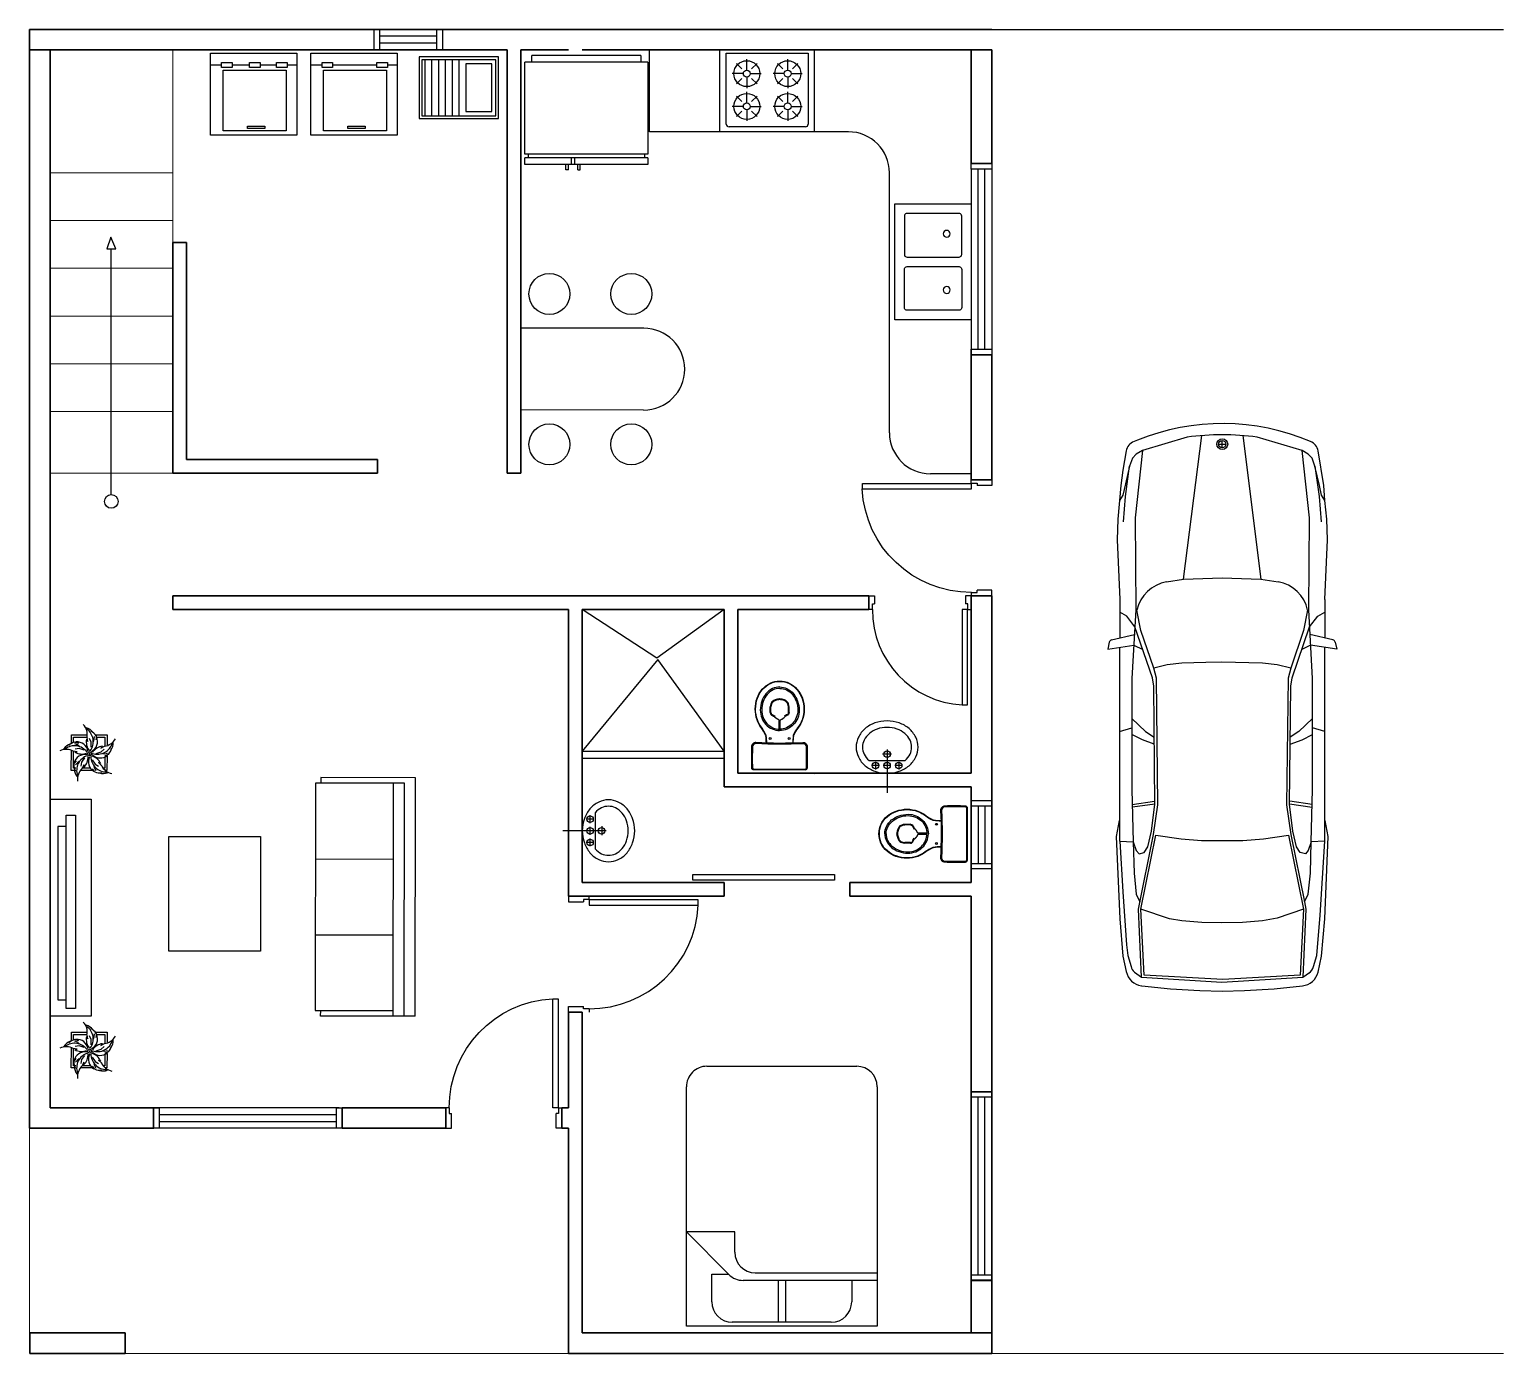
# Model space of a CAD drawing. Header units: millimetres. Extents: x -111.9 to -89.2, y -47.9 to -38.2.
# Drawn here: x -100.03 to -89.23, y -47.85 to -38.15 of the extents above; entities that cross this region are included whole.
import ezdxf

# ---------------------------------------------------------------- set-up
doc = ezdxf.new("R2010")
doc.units = ezdxf.units.MM
doc.linetypes.add('CENTER', pattern=[2, 1.25, -0.25, 0.25, -0.25])
for name, color, linetype in [('layer', 4, 'Continuous'), ('layer1', 1, 'Continuous'), ('layer4', 8, 'Continuous'), ('layer5', 8, 'CENTER'), ('layer8', 8, 'Continuous'), ('mobila', 8, 'Continuous')]:
    doc.layers.add(name, color=color, linetype=linetype)
for name, color, linetype, lineweight in [('layer10', 9, 'Continuous', 0), ('perete', 5, 'Continuous', 30), ('rosu', 1, 'Continuous', 15)]:
    doc.layers.add(name, color=color, linetype=linetype, lineweight=lineweight)

# ---------------------------------------------------------------- blocks, each defined once
blk = doc.blocks.new('A$C49581491')
at = {"layer": 'layer4'}
for p, q in [((0, 0.522), (0, 0)), ((0.027, 0.446, -2.615), (0.027, 0.066, -2.615)), ((0.445, 0.325, -2.615), (0.488, 0.324, -2.615)), ((0.324, 0.259, -2.615), (0.388, 0.259, -2.615)), ((0.324, 0.251, -2.615), (0.388, 0.251, -2.615)), ((0.445, 0.32, -2.615), (0.487, 0.319, -2.615)), ((0.445, 0.19, -2.615), (0.487, 0.191, -2.615)), ((0.445, 0.185, -2.615), (0.488, 0.186, -2.615))]:
    blk.add_line(p, q, dxfattribs=at)
at = {"layer": 'layer4', "elevation": -2.615}
for points in [[(0.027, 0.066, 0.406784), (0.042, 0.051, 0.011476), (0.194, 0.051, 0.420294), (0.225, 0.084, -0.028965), (0.225, 0.428, 0.420294), (0.194, 0.461, 0.011476), (0.042, 0.461, 0.406784), (0.027, 0.446)], [(0.222, 0.352, 0.028062), (0.275, 0.356, 0.065845), (0.28, 0.358, 0.062143), (0.335, 0.39, -0.07812), (0.391, 0.421, -0.085524), (0.471, 0.434, -0.085524), (0.551, 0.421, -0.092142), (0.616, 0.383, -0.10336), (0.661, 0.325, -0.106798), (0.676, 0.255, -0.106798), (0.661, 0.185, -0.10336), (0.616, 0.127, -0.092142), (0.551, 0.089, -0.085524), (0.471, 0.075, -0.085524), (0.391, 0.089, -0.08341), (0.332, 0.122, 0.057598), (0.281, 0.152, 0.066049), (0.276, 0.153, 0.028211), (0.222, 0.158)], [(0.222, 0.349, 0.028062), (0.276, 0.354, 0.065845), (0.281, 0.356, 0.062142), (0.337, 0.388, -0.078119), (0.392, 0.418, -0.085524), (0.471, 0.432, -0.085524), (0.55, 0.418, -0.092142), (0.614, 0.381, -0.103318), (0.659, 0.324, -0.106754), (0.673, 0.255, -0.106754), (0.659, 0.186, -0.103318), (0.614, 0.129, -0.092142), (0.55, 0.091, -0.085524), (0.471, 0.078, -0.085524), (0.392, 0.091, -0.083464), (0.333, 0.124, 0.057641), (0.282, 0.154, 0.066049), (0.276, 0.155, 0.028211), (0.222, 0.16, 0.028211)], [(0.463, 0.397, 0.094638), (0.406, 0.386, 0.096811), (0.358, 0.356, 0.100051), (0.325, 0.309, 0.10247), (0.314, 0.255, 0.10247)], [(0.463, 0.387, 0.094638), (0.409, 0.377, 0.096811), (0.365, 0.348, 0.100051), (0.334, 0.305, 0.10247), (0.324, 0.255, 0.10247)], [(0.445, 0.325, 0.284641), (0.424, 0.308, -0.065368), (0.415, 0.291, -0.065368)], [(0.633, 0.255, 0.115328), (0.621, 0.308, 0.103945), (0.583, 0.356, 0.091073), (0.529, 0.386, 0.083677), (0.463, 0.397, 0.083677)], [(0.623, 0.255, 0.115328), (0.612, 0.304, 0.103945), (0.577, 0.348, 0.091073), (0.526, 0.377, 0.083677), (0.463, 0.387, 0.083677)], [(0.463, 0.112, -0.094638), (0.406, 0.123, -0.096811), (0.358, 0.154, -0.100051), (0.325, 0.201, -0.10247), (0.314, 0.255, -0.10247)], [(0.463, 0.122, -0.094638), (0.409, 0.133, -0.096811), (0.365, 0.161, -0.100051), (0.334, 0.205, -0.10247), (0.324, 0.255, -0.10247)], [(0.445, 0.185, -0.284641), (0.424, 0.202, 0.065368), (0.415, 0.219, 0.065368)], [(0.445, 0.32, 0.269267), (0.428, 0.306, -0.065368), (0.419, 0.288)], [(0.445, 0.19, -0.269267), (0.428, 0.204, 0.065368), (0.419, 0.222)], [(0.623, 0.255, -0.115328), (0.612, 0.206, -0.103945), (0.577, 0.162, -0.091073), (0.526, 0.133, -0.083677), (0.463, 0.122, -0.083677)], [(0.633, 0.255, -0.115328), (0.621, 0.202, -0.103945), (0.583, 0.154, -0.091073), (0.529, 0.124, -0.083677), (0.463, 0.112, -0.083677)], [(0.487, 0.191, 0.025062), (0.508, 0.196, 0.091725), (0.52, 0.202, 0.052264), (0.529, 0.213, 0.053452), (0.533, 0.223, 0.024509), (0.538, 0.239, 0.025171), (0.541, 0.253, 0.072765), (0.541, 0.256, 0.025171), (0.538, 0.271, 0.024509), (0.533, 0.286, 0.053452), (0.529, 0.296, 0.052264), (0.52, 0.308, 0.091725), (0.508, 0.314, 0.025062), (0.487, 0.319)], [(0.488, 0.186, 0.025023), (0.509, 0.191, 0.094093), (0.523, 0.198, 0.053605), (0.533, 0.211, 0.053452), (0.538, 0.221, 0.024509), (0.543, 0.237, 0.025171), (0.546, 0.253, 0.072765), (0.546, 0.257, 0.025171), (0.543, 0.272, 0.024509), (0.538, 0.288, 0.053452), (0.533, 0.299, 0.053605), (0.523, 0.312, 0.094093), (0.509, 0.319, 0.025023), (0.488, 0.324, 0.025023)]]:
    blk.add_lwpolyline(points, format="xyb", dxfattribs=at)
blk.add_lwpolyline([(0.218, 0.428, 0.419653), (0.194, 0.454, 0.011624), (0.04, 0.454, 0.406612), (0.032, 0.446), (0.032, 0.066, 0.406612), (0.04, 0.058, 0.011624), (0.194, 0.058, 0.419653), (0.218, 0.084, -0.028954)], format="xyb", close=True, dxfattribs=at)
at = {"layer": 'layer4'}
for points in [[(0.393, 0.261), (0.393, 0.262), (0.394, 0.264), (0.394, 0.265), (0.395, 0.266), (0.395, 0.267), (0.396, 0.268), (0.396, 0.269), (0.396, 0.269), (0.397, 0.27), (0.397, 0.271), (0.397, 0.272), (0.398, 0.272), (0.398, 0.273), (0.398, 0.274), (0.399, 0.274), (0.399, 0.275), (0.399, 0.275), (0.4, 0.276), (0.4, 0.277), (0.401, 0.277), (0.401, 0.278), (0.402, 0.279), (0.402, 0.279), (0.403, 0.28), (0.403, 0.28), (0.404, 0.281), (0.404, 0.282), (0.405, 0.282), (0.405, 0.283), (0.406, 0.284), (0.406, 0.284), (0.407, 0.285), (0.407, 0.285), (0.408, 0.286), (0.408, 0.287), (0.409, 0.287), (0.41, 0.288), (0.41, 0.289), (0.411, 0.289), (0.412, 0.29), (0.413, 0.291), (0.414, 0.291), (0.414, 0.292), (0.415, 0.293), (0.416, 0.293), (0.416, 0.294), (0.417, 0.294), (0.417, 0.294)], [(0.393, 0.249), (0.393, 0.247), (0.394, 0.246), (0.394, 0.245), (0.395, 0.244), (0.395, 0.243), (0.396, 0.242), (0.396, 0.241), (0.396, 0.24), (0.397, 0.239), (0.397, 0.239), (0.397, 0.238), (0.398, 0.237), (0.398, 0.237), (0.398, 0.236), (0.399, 0.235), (0.399, 0.235), (0.399, 0.234), (0.4, 0.234), (0.4, 0.233), (0.401, 0.232), (0.401, 0.232), (0.402, 0.231), (0.402, 0.23), (0.403, 0.23), (0.403, 0.229), (0.404, 0.229), (0.404, 0.228), (0.405, 0.227), (0.405, 0.227), (0.406, 0.226), (0.406, 0.225), (0.407, 0.225), (0.407, 0.224), (0.408, 0.224), (0.408, 0.223), (0.409, 0.222), (0.41, 0.222), (0.41, 0.221), (0.411, 0.22), (0.412, 0.22), (0.413, 0.219), (0.414, 0.218), (0.414, 0.218), (0.415, 0.217), (0.416, 0.216), (0.416, 0.216), (0.417, 0.215), (0.417, 0.215)]]:
    blk.add_lwpolyline(points, dxfattribs=at)
for centre in [(0.255, 0.325, -2.615), (0.255, 0.185, -2.615)]:
    blk.add_circle(centre, 0.007, dxfattribs=at)
for start, end in [(90, 180), (180, 270)]:
    blk.add_arc((0.393, 0.255, -2.615), 0.006, start, end, dxfattribs=at)
blk = doc.blocks.new('xlavm')
at = {"layer": 'layer4'}
for p, q in [((0.06, 0.06), (0.06, 0.12)), ((0.185, 0), (-0.15, 0)), ((0.09, 0.09), (0.03, 0.09)), ((0.06, -0.03), (0.06, 0.03)), ((0.15, 0.035), (0.15, -0.035)), ((0.09, -0.09), (0.03, -0.09)), ((0.06, -0.12), (0.06, -0.06))]:
    blk.add_line(p, q, dxfattribs=at)
for points in [[(0.203, -0.24, 0.11434), (0.279, -0.222, 0.103705), (0.347, -0.17, 0.091524), (0.39, -0.094, 0.084448), (0.406, 0, 0.084448), (0.39, 0.094, 0.091524), (0.347, 0.17, 0.103705), (0.279, 0.222, 0.11434), (0.203, 0.24, 0.11434), (0.127, 0.222, 0.103705), (0.059, 0.17, 0.091524), (0.016, 0.094, 0.084448), (0, 0, 0.084448), (0.016, -0.094, 0.091524), (0.059, -0.17, 0.103705), (0.127, -0.222, 0.11434)], [(0.1, -0.14, 0.097956), (0.149, -0.178, 0.11434), (0.203, -0.19, 0.11434), (0.257, -0.178, 0.103705), (0.308, -0.137, 0.091524), (0.343, -0.077, 0.084448), (0.356, 0, 0.084448), (0.343, 0.077, 0.091524), (0.308, 0.137, 0.103705), (0.257, 0.178, 0.11434), (0.203, 0.19, 0.11434), (0.149, 0.178, 0.097956), (0.1, 0.14)]]:
    blk.add_lwpolyline(points, format="xyb", close=True, dxfattribs=at)
for centre in [(0.06, 0.09), (0.06, 0), (0.149, 0), (0.06, -0.09)]:
    blk.add_circle(centre, 0.025, dxfattribs=at)
blk = doc.blocks.new('Cama Matrimonial')
at = {"layer": 'mobila', "linetype": 'Continuous'}
for p, q in [((56340, -4802), (56340, -3048)), ((56340, -3048), (57738, -3048)), ((56677, -3076), (57322, -3076)), ((57011, -3076), (57011, -3383)), ((57067, -3076), (57402, -3076)), ((57067, -3383), (57067, -3076)), ((57738, -3048), (57738, -4802)), ((56527, -3383), (56527, -3226)), ((57552, -3226), (57552, -3430)), ((56340, -3383), (57322, -3383)), ((57234, -3439), (56340, -3439)), ((57738, -3738), (57428, -3427)), ((57552, -3430), (57431, -3430)), ((57384, -3589), (57384, -3738)), ((57384, -3738), (57738, -3738)), ((57588, -4952), (56490, -4952))]:
    blk.add_line(p, q, dxfattribs=at)
for centre, start, end in [((56677, -3226), 90, 180), ((57402, -3226), 0, 90), ((57234, -3589), 0, 90), ((57322, -3533), 45, 90), ((56490, -4802), 180, 270), ((57588, -4802), 270, 0)]:
    blk.add_arc(centre, 150, start, end, dxfattribs=at)
blk = doc.blocks.new('A$C23EB294B')
at = {"layer": 'layer1', "color": 8}
for p, q in [((-3.82, -1.4), (-8.45, -2.78)), ((-4.19, -16.04), (-2.31, -1.23)), ((1.91, -1.23), (3.78, -16.04)), ((8.04, -2.78), (3.41, -1.4)), ((-10.11, -2.82), (-10.45, -4.82)), ((-8.94, -1.71), (-9.31, -1.86)), ((-8.45, -2.78), (-9.2, -9.74)), ((-8.45, -2.78), (-9.08, -3.16)), ((-0.57, -2.12), (0.17, -2.12)), ((-0.2, -2.5), (-0.2, -1.75)), ((8.68, -3.16), (8.04, -2.78)), ((8.79, -9.74), (8.04, -2.78)), ((10.27, -6.37), (9.71, -2.82)), ((-9.76, -4.39), (-10.2, -6.22)), ((-10.19, -7.52), (-9.76, -4.39)), ((-9.47, -3.57), (-9.76, -4.39)), ((-9.08, -3.16), (-9.47, -3.57)), ((9.07, -3.57), (8.68, -3.16)), ((9.36, -4.39), (9.07, -3.57)), ((9.85, -6.4), (9.36, -4.39)), ((9.36, -4.39), (9.79, -7.52)), ((-10.45, -4.82), (-10.68, -6.37)), ((-10.68, -6.37), (-10.99, -9.85)), ((-10.45, -7.38), (-10.8, -7.92)), ((-10.2, -6.22), (-10.45, -7.38)), ((-10.4, -10.13), (-10.19, -7.52)), ((9.79, -7.52), (10, -10.13)), ((10.04, -7.38), (9.85, -6.4)), ((10.4, -7.92), (10.04, -7.38)), ((10.4, -7.92), (10.27, -6.37)), ((10.58, -9.85), (10.4, -7.92)), ((-10.99, -9.85), (-11.06, -11.99)), ((-9.2, -9.74), (-9.13, -19.23)), ((8.73, -19.23), (8.79, -9.74)), ((10.65, -11.99), (10.58, -9.85)), ((-11.06, -11.99), (-10.78, -18.15)), ((10.38, -18.15), (10.65, -11.99)), ((-5.97, -16.34), (-4.19, -16.04)), ((-4.19, -16.04), (-0.2, -15.92)), ((-0.2, -15.92), (3.78, -16.04)), ((3.78, -16.04), (5.57, -16.34)), ((-10.78, -18.15), (-10.78, -22.13)), ((10.38, -18.15), (10.38, -22.13)), ((-10.06, -19.86), (-10.79, -19.46)), ((-9.13, -19.23), (-9.21, -20.96)), ((-8.6, -21.34), (-9.01, -19.24)), ((8.6, -19.24), (8.2, -21.34)), ((9.11, -26.31), (8.73, -19.23)), ((9.66, -19.86), (10.39, -19.46)), ((-9.21, -20.96), (-10.06, -19.86)), ((-9.21, -20.96), (-9.52, -26.31)), ((-7.4, -26.25), (-9.21, -20.96)), ((7, -26.25), (8.81, -20.96)), ((8.81, -20.96), (9.66, -19.86)), ((-11.87, -22.57), (-12.01, -23.28)), ((-11.63, -22.33), (-9.26, -21.78)), ((-7.27, -25.25), (-8.6, -21.34)), ((8.2, -21.34), (6.87, -25.25)), ((11.23, -22.33), (8.85, -21.78)), ((11.46, -22.57), (11.61, -23.28)), ((-12.01, -23.28), (-9.32, -22.87)), ((-10.78, -43.08), (-10.78, -23.09)), ((-9.32, -22.87), (-8.41, -23.3)), ((8.91, -22.87), (8.01, -23.3)), ((11.61, -23.28), (8.91, -22.87)), ((10.38, -43.08), (10.38, -23.09)), ((-5.88, -24.91), (-7.27, -25.25)), ((-6.99, -26.26), (-7.27, -25.25)), ((-4.38, -24.74), (-5.88, -24.91)), ((-1.9, -24.66), (-4.38, -24.74)), ((-0.25, -24.62), (-1.9, -24.66)), ((3.97, -24.74), (-0.25, -24.62)), ((5.47, -24.91), (3.97, -24.74)), ((6.87, -25.25), (5.47, -24.91)), ((6.87, -25.25), (6.59, -26.26)), ((-9.52, -26.31), (-9.52, -37.76)), ((-7.28, -27.09), (-7.4, -26.25)), ((-7.15, -39.28), (-7.28, -27.09)), ((-6.85, -39.35), (-6.99, -26.26)), ((6.59, -26.26), (6.44, -39.35)), ((6.74, -39.28), (6.88, -27.09)), ((6.88, -27.09), (7, -26.25)), ((9.11, -37.76), (9.11, -26.31)), ((-9.54, -30.42), (-8.13, -31.78)), ((-10.8, -31.78), (-9.52, -31.39)), ((-8.13, -31.78), (-7.22, -32.37)), ((7.72, -31.78), (6.82, -32.37)), ((9.11, -30.45), (7.72, -31.78)), ((10.39, -31.78), (9.11, -31.39)), ((-8.44, -32.63), (-9.54, -32.09)), ((-7.22, -33.07), (-8.44, -32.63)), ((6.81, -33.07), (8.04, -32.63)), ((8.04, -32.63), (9.11, -32.1)), ((-9.52, -37.76), (-9.38, -43.16)), ((8.98, -43.16), (9.11, -37.76)), ((-9.51, -39.31), (-7.19, -38.97)), ((-7.15, -39.28), (-9.47, -39.6)), ((-7.49, -42.05), (-7.15, -39.28)), ((-7.29, -42.41), (-6.85, -39.35)), ((6.44, -39.35), (6.89, -42.41)), ((6.74, -39.26), (9.07, -39.6)), ((7.09, -42.05), (6.74, -39.28)), ((9.07, -39.31), (6.79, -38.97)), ((-10.84, -40.96), (-11.14, -42.62)), ((10.73, -42.62), (10.43, -40.96)), ((-8.85, -50.1), (-7.29, -42.41)), ((-8.6, -50.12), (-7.05, -42.46)), ((-7.88, -43.67), (-7.49, -42.05)), ((-7.05, -42.46), (-4.45, -42.87)), ((4.05, -42.87), (6.64, -42.46)), ((6.64, -42.46), (8.19, -50.12)), ((6.89, -42.41), (8.29, -49.35)), ((7.48, -43.67), (7.09, -42.05)), ((-11.14, -42.62), (-10.78, -51.1)), ((-10.78, -43.08), (-10.45, -48.34)), ((-10.78, -43.08), (-9.38, -43.16)), ((-9.38, -43.16), (-9.08, -44.07)), ((-9.38, -43.16), (-9.31, -46.4)), ((-9.08, -44.07), (-8.78, -44.39)), ((-8.25, -44.27), (-7.88, -43.67)), ((-4.45, -42.87), (-2.33, -43.02)), ((-2.33, -43.02), (-0.16, -43.04)), ((-0.16, -43.04), (1.92, -43.02)), ((1.92, -43.02), (4.05, -42.87)), ((7.85, -44.27), (7.48, -43.67)), ((8.68, -44.07), (8.38, -44.39)), ((8.98, -43.16), (8.68, -44.07)), ((8.91, -46.4), (8.98, -43.16)), ((10.38, -43.08), (8.98, -43.16)), ((9.91, -50.72), (10.38, -43.08)), ((10.38, -51.1), (10.73, -42.62)), ((-8.78, -44.39), (-8.25, -44.27)), ((8.38, -44.39), (7.85, -44.27)), ((-9.31, -46.4), (-9.08, -48.58)), ((8.68, -48.58), (8.91, -46.4)), ((-10.45, -48.34), (-10.07, -53.79)), ((-9.08, -48.58), (-8.7, -49.35)), ((8.29, -49.35), (8.68, -48.58)), ((-8.53, -57.14), (-8.85, -50.1)), ((-5.65, -51.11), (-8.6, -50.12)), ((-8.26, -56.91), (-8.6, -50.12)), ((8.19, -50.12), (5.48, -51.03)), ((8.19, -50.12), (7.85, -56.91)), ((8.44, -50.1), (8.13, -57.14)), ((8.29, -49.35), (8.44, -50.1)), ((-10.78, -51.1), (-10.45, -54.96)), ((-4.37, -51.32), (-5.65, -51.11)), ((-2.3, -51.48), (-4.37, -51.32)), ((-0.24, -51.51), (-2.3, -51.48)), ((1.89, -51.48), (-0.24, -51.51)), ((3.96, -51.32), (1.89, -51.48)), ((5.48, -51.03), (3.96, -51.32)), ((9.55, -54.89), (9.91, -50.72)), ((10.04, -54.96), (10.38, -51.1)), ((-10.07, -53.79), (-9.96, -54.89)), ((-10.45, -54.96), (-10.11, -56.56)), ((-9.96, -54.89), (-9.62, -56.04)), ((9.22, -56.04), (9.55, -54.89)), ((9.69, -56.61), (10.04, -54.96)), ((-9.27, -56.62), (-8.53, -57.14)), ((-8.53, -57.14), (-0.24, -57.64)), ((-0.15, -57.38), (-8.26, -56.91)), ((-0.24, -57.64), (8.13, -57.14)), ((7.85, -56.91), (-0.15, -57.38)), ((8.13, -57.14), (8.82, -56.66)), ((-8.49, -58.03), (-5.56, -58.34)), ((-5.56, -58.34), (-2.51, -58.52)), ((-2.51, -58.52), (-0.2, -58.57)), ((-0.2, -58.57), (2.1, -58.52)), ((2.1, -58.52), (5.16, -58.34)), ((5.16, -58.34), (8.08, -58.03))]:
    blk.add_line(p, q, dxfattribs=at)
for radius in [0.558, 0.372]:
    blk.add_circle((-0.2, -2.12), radius, dxfattribs=at)
for points in [[(8.91, -1.86), (3.22, 0.57), (-3.21, 0.62), (-8.94, -1.71)], [(3.41, -1.4), (1.01, -1.06), (-1.42, -1.06), (-3.82, -1.4)], [(-9.31, -1.86), (-9.73, -2.02), (-10.04, -2.38), (-10.11, -2.82)], [(9.71, -2.82), (9.63, -2.38), (9.33, -2.02), (8.91, -1.86)], [(-5.97, -16.34), (-7.48, -16.6), (-8.68, -17.74), (-9.01, -19.24)], [(8.61, -19.24), (8.29, -17.74), (7.08, -16.59), (5.57, -16.34)], [(-11.63, -22.33), (-11.75, -22.36), (-11.84, -22.45), (-11.87, -22.57)], [(11.46, -22.57), (11.44, -22.45), (11.35, -22.36), (11.23, -22.33)], [(-9.62, -56.04), (-9.56, -56.26), (-9.44, -56.46), (-9.27, -56.62)], [(8.74, -56.72), (8.97, -56.56), (9.14, -56.32), (9.22, -56.04)], [(-10.11, -56.56), (-9.94, -57.33), (-9.32, -57.91), (-8.55, -58.02)], [(8.08, -58.03), (8.86, -57.94), (9.51, -57.38), (9.69, -56.61)]]:
    blk.add_open_spline(points, degree=3, dxfattribs=at)
blk = doc.blocks.new('A$C20A77872')
at = {"layer": 'mobila'}
for p, q in [((0, 0.02), (0, 0.54)), ((0, 0.54), (0.6, 0.54)), ((0.6, 0.54), (0.6, 0.02)), ((0.115, 0.425), (0.075, 0.465)), ((0.15, 0.415), (0.15, 0.496)), ((0.185, 0.425), (0.225, 0.465)), ((0.415, 0.425), (0.375, 0.465)), ((0.45, 0.415), (0.45, 0.496)), ((0.485, 0.425), (0.525, 0.465)), ((0.125, 0.39), (0.044, 0.39)), ((0.115, 0.355), (0.075, 0.315)), ((0.15, 0.365), (0.15, 0.284)), ((0.175, 0.39), (0.256, 0.39)), ((0.185, 0.355), (0.225, 0.315)), ((0.425, 0.39), (0.344, 0.39)), ((0.415, 0.355), (0.375, 0.315)), ((0.45, 0.365), (0.45, 0.284)), ((0.475, 0.39), (0.556, 0.39)), ((0.485, 0.355), (0.525, 0.315)), ((0.115, 0.185), (0.075, 0.225)), ((0.15, 0.175), (0.15, 0.256)), ((0.185, 0.185), (0.225, 0.225)), ((0.415, 0.185), (0.375, 0.225)), ((0.45, 0.175), (0.45, 0.256)), ((0.485, 0.185), (0.525, 0.225)), ((0.125, 0.15), (0.044, 0.15)), ((0.115, 0.115), (0.075, 0.075)), ((0.15, 0.125), (0.15, 0.044)), ((0.175, 0.15), (0.256, 0.15)), ((0.185, 0.115), (0.225, 0.075)), ((0.425, 0.15), (0.344, 0.15)), ((0.415, 0.115), (0.375, 0.075)), ((0.45, 0.125), (0.45, 0.044)), ((0.475, 0.15), (0.556, 0.15)), ((0.485, 0.115), (0.525, 0.075)), ((0.58, 0), (0.02, 0))]:
    blk.add_line(p, q, dxfattribs=at)
for centre, radius in [((0.15, 0.39), 0.095), ((0.45, 0.39), 0.095), ((0.15, 0.39), 0.025), ((0.45, 0.39), 0.025), ((0.15, 0.15), 0.095), ((0.45, 0.15), 0.095), ((0.15, 0.15), 0.025), ((0.45, 0.15), 0.025)]:
    blk.add_circle(centre, radius, dxfattribs=at)
for centre, start, end in [((0.02, 0.02), 180, 270), ((0.58, 0.02), 270, 0)]:
    blk.add_arc(centre, 0.02, start, end, dxfattribs=at)
blk = doc.blocks.new('PLANTER')
at = {"color": 8}
for p, q in [((-2.34, 7.02), (-3.07, 8.27)), ((-2.58, 8.9), (-1.35, 7.32)), ((-1.35, 7.32), (-2.02, 8.64)), ((-9.46, 0.07), (-7.58, 0.76)), ((-7.58, 0.76), (-9.04, 0.53)), ((-4.37, 4.23), (-5.88, 5.64)), ((-5.53, 4.74), (-4.37, 4.23)), ((-2.74, 5.01), (-4.45, 5.95)), ((-1.17, 2.86), (-2.74, 5.01)), ((-2.06, 5.93), (-2.34, 7.02)), ((2.63, 1.87), (4.19, 4.03)), ((2.94, 5.34), (3.81, 7.21)), ((3.07, 6.59), (2.94, 5.34)), ((4.19, 4.03), (4.55, 5.95)), ((5.27, 3.67), (6.23, 4.27)), ((6.23, 4.27), (7.19, 5.35)), ((7.94, 5.08), (6.82, 3.42)), ((6.82, 3.42), (7.86, 4.47)), ((-7.6, -0.27), (-9.01, -0.58)), ((-6.48, -0.35), (-7.6, -0.27)), ((-5.57, -3.07), (-7.38, -4.07)), ((-5.81, -1.28), (-7.23, -2.62)), ((-6.42, -4.01), (-5.57, -3.07)), ((-3.29, -0.45), (-5.81, -1.28)), ((-3.26, -7.2), (-3.5, -8.66)), ((-3.2, -9.2), (-3.26, -7.2)), ((-1.87, -6.49), (-2.29, -7.54)), ((-0.79, -3.48), (-0.78, -6.14)), ((-0.78, -6.14), (0.05, -7.91)), ((1, -6.47), (1.39, -8.5)), ((1.63, -7.56), (1, -6.47)), ((2.87, -2.05), (5.4, -2.87)), ((5.39, -4), (6.26, -4.73)), ((5.4, -2.87), (7.33, -2.61)), ((5.64, -5.55), (6.95, -6.22)), ((7.56, -6.1), (5.64, -5.55)), ((7.49, -1.01), (6.26, -1.27)), ((6.26, -1.27), (8.31, -1.52)), ((6.26, -4.73), (7.58, -5.31)), ((-2.29, -7.54), (-2.43, -8.97))]:
    blk.add_line(p, q, dxfattribs=at)
for points in [[(-8.72, 0.86), (-8.72, 8.22), (-7.58, 8.22)], [(-1.22, 8.22), (4.53, 8.22)], [(7.8, 8.22), (9.28, 8.22), (9.28, -1.97)], [(-7.59, 1.54), (-7.59, 7.1), (-7.04, 7.1)], [(-0.05, 7.1), (3.97, 7.1)], [(7.05, 7.1), (8.16, 7.1), (8.16, -1.5)], [(-8.72, -9.78), (-8.72, -4.74)], [(-7.59, -8.65), (-7.59, -4.1)], [(9.28, -5.63), (9.28, -9.78), (1.06, -9.78)], [(8.16, -6), (8.16, -8.65), (1.68, -8.65)], [(-2.93, -9.78), (-8.72, -9.78)], [(-3.05, -8.65), (-7.59, -8.65)]]:
    blk.add_lwpolyline(points, dxfattribs=at)
for radius in [0.949, 0.199]:
    blk.add_circle((0.05, -0.25), radius, dxfattribs=at)
for centre, radius, start, end in [((-12.52, 2.55), 7.32, 24.94506, 79.53563), ((-6.75, 3.24), 6.48, 73.34775, 110.42436), ((-8.37, 1.17), 7.8, 359.83445, 91.00081), ((-4.9, 3.79), 5.61, 65.60427, 101.86781), ((-4.9, 3.79), 5.61, 333.47782, 58.86848), ((-1.2, 8.2), 7.8, 287.83445, 19.00081), ((-1.17, 12.57), 7.32, 312.94506, 7.53563), ((1.27, 7.29), 6.48, 1.34775, 38.42436), ((2.37, 5.71), 5.61, 353.60427, 29.86781), ((-5.32, -3.71), 5.61, 137.60427, 173.86781), ((-5.32, -3.71), 5.61, 45.47782, 130.86848), ((0.53, 7.82), 6.78, 196.87186, 198.76566), ((0.67, 7.49), 6.78, 203.90878, 255.97457), ((7.6, 1.55), 6.78, 131.90878, 183.97457), ((2.37, 5.71), 5.61, 261.47782, 346.86848), ((7.87, 1.78), 6.78, 124.87186, 126.76566), ((-6.5, -11.34), 7.32, 96.94506, 151.53563), ((-5.37, -5.63), 6.48, 145.34775, 182.42436), ((-3.9, -7.82), 7.8, 71.83445, 163.00081), ((-7.47, 2.7), 6.78, 268.87186, 270.76566), ((-7.11, 2.73), 6.78, 275.90878, 327.97457), ((1.68, -6.43), 5.61, 117.47782, 202.86848), ((6.03, -6.35), 7.8, 143.83445, 235.00081), ((-5, -6.14), 6.78, 347.90878, 39.97457), ((6.43, -0.61), 5.61, 189.47782, 274.86848), ((7.7, 3.55), 7.8, 215.83445, 307.00081), ((4.1, -6.87), 6.78, 59.90878, 111.97457), ((6.43, -0.61), 5.61, 281.60427, 317.86781), ((11.87, 4.88), 7.32, 240.94506, 295.53563), ((4.4, -7.06), 6.78, 52.87186, 54.76566), ((7.6, 0.92), 6.48, 289.34775, 326.42436), ((1.68, -6.43), 5.61, 209.60427, 245.86781), ((3.5, -7.07), 6.48, 217.34775, 254.42436), ((8.58, -9.9), 7.32, 168.94506, 223.53563), ((-5.08, -6.49), 6.78, 340.87186, 342.76566)]:
    blk.add_arc(centre, radius, start, end, dxfattribs=at)
blk = doc.blocks.new('SOFA2')
at = {"layer": 'mobila', "color": 8, "linetype": 'Continuous'}
for p, q in [((5.39, 4.26), (3.49, 4.26)), ((3.49, 4.26), (3.49, 3.506)), ((5.39, 4.26), (5.39, 3.506)), ((5.39, 4.171), (3.534, 4.171)), ((3.534, 4.171), (3.534, 3.462)), ((5.39, 4.083), (3.534, 4.083)), ((4.138, 3.462), (4.138, 4.083)), ((4.742, 3.462), (4.742, 4.083)), ((5.346, 3.462), (5.346, 4.083)), ((3.49, 3.506), (3.534, 3.506)), ((3.534, 3.462), (5.346, 3.462)), ((5.39, 3.506), (5.346, 3.506))]:
    blk.add_line(p, q, dxfattribs=at)
blk = doc.blocks.new('A$C715A15F3')
at = {"layer": 'layer8'}
for p, q in [((0.067, 0.799), (0.027, 0.799)), ((0.027, 0.799), (0.027, 0.1)), ((0.067, 0.1), (0.067, 0.799)), ((0.025, 0.1), (0, 0.1)), ((0, 0), (0.042, 0)), ((0.025, 0.1), (0.025, 0.058)), ((0.025, 0.058), (0.042, 0.058)), ((0.027, 0.1), (0.067, 0.1)), ((0.042, 0), (0.042, 0.058)), ((0.708, 0), (0.708, 0.058)), ((0.725, 0.058), (0.708, 0.058)), ((0.75, 0), (0.708, 0)), ((0.725, 0.1), (0.75, 0.1)), ((0.725, 0.1), (0.725, 0.058))]:
    blk.add_line(p, q, dxfattribs=at)
blk.add_arc((0.028, 0.103), 0.697, 359.7587, 86.8009, dxfattribs=at)
blk = doc.blocks.new('PUERTA_150110-01')
at = {"layer": 'layer8'}
for p, q in [((0, 0.025), (0.042, 0.025)), ((0.042, 0.025), (0.042, -0.083)), ((0.808, 0.025), (0.808, -0.083)), ((0.85, 0.025), (0.808, 0.025)), ((0.025, -0.083), (0.042, -0.083)), ((0.025, -0.125), (0.025, -0.083)), ((0.825, -0.083), (0.808, -0.083)), ((0.825, -0.125), (0.825, -0.083)), ((0.025, -0.125), (0, -0.125)), ((0.823, -0.125), (0.783, -0.125)), ((0.783, -0.125), (0.783, -0.924)), ((0.823, -0.923), (0.823, -0.125)), ((0.825, -0.125), (0.85, -0.125)), ((0.783, -0.923), (0.823, -0.923))]:
    blk.add_line(p, q, dxfattribs=at)
blk.add_arc((0.822, -0.128), 0.797, 179.7587, 267.2027, dxfattribs=at)
blk = doc.blocks.new('A$C7C0D2798')
at = {"layer": 'mobila', "linetype": 'Continuous'}
for p, q in [((0, 0.114), (0, 0.789)), ((0.9, 0.789), (0, 0.789)), ((0.85, 0.839), (0.05, 0.839)), ((0.05, 0.789), (0.05, 0.839)), ((0.85, 0.839), (0.85, 0.789)), ((0.9, 0.789), (0.9, 0.114)), ((0.9, 0.114), (0, 0.114)), ((0.025, 0.089), (0.025, 0.114)), ((0.875, 0.114), (0.875, 0.089)), ((0.9, 0.089), (0, 0.089)), ((0, 0.039), (0, 0.089)), ((0.9, 0.039), (0, 0.039)), ((0.3, 0), (0.3, 0.039)), ((0.319, 0), (0.319, 0.039)), ((0.34, 0.039), (0.34, 0.089)), ((0.365, 0.039), (0.365, 0.089)), ((0.386, 0), (0.386, 0.039)), ((0.405, 0), (0.405, 0.039)), ((0.9, 0.089), (0.9, 0.039)), ((0.319, 0), (0.3, 0)), ((0.386, 0), (0.405, 0))]:
    blk.add_line(p, q, dxfattribs=at)
blk = doc.blocks.new('A$C1AAE4027')
at = {"layer": 'layer4'}
for p, q in [((0, 0.56), (0, 0)), ((0.85, 0.56), (0, 0.56)), ((0.85, 0), (0.85, 0.56)), ((0.071, 0.476), (0.07, 0.47)), ((0.07, 0.47), (0.07, 0.09)), ((0.074, 0.482), (0.071, 0.476)), ((0.078, 0.486), (0.074, 0.482)), ((0.084, 0.489), (0.078, 0.486)), ((0.09, 0.49), (0.084, 0.489)), ((0.37, 0.49), (0.09, 0.49)), ((0.376, 0.489), (0.37, 0.49)), ((0.382, 0.486), (0.376, 0.489)), ((0.386, 0.482), (0.382, 0.486)), ((0.389, 0.476), (0.386, 0.482)), ((0.39, 0.47), (0.389, 0.476)), ((0.39, 0.09), (0.39, 0.47)), ((0.46, 0.47), (0.461, 0.476)), ((0.46, 0.09), (0.46, 0.47)), ((0.461, 0.476), (0.464, 0.482)), ((0.464, 0.482), (0.468, 0.486)), ((0.468, 0.486), (0.474, 0.489)), ((0.474, 0.489), (0.48, 0.49)), ((0.48, 0.49), (0.76, 0.49)), ((0.76, 0.49), (0.766, 0.489)), ((0.766, 0.489), (0.772, 0.486)), ((0.772, 0.486), (0.776, 0.482)), ((0.776, 0.482), (0.779, 0.476)), ((0.779, 0.476), (0.78, 0.47)), ((0.78, 0.47), (0.78, 0.09)), ((0.07, 0.09), (0.071, 0.084)), ((0.071, 0.084), (0.074, 0.078)), ((0.074, 0.078), (0.078, 0.074)), ((0.078, 0.074), (0.084, 0.071)), ((0.084, 0.071), (0.09, 0.07)), ((0.09, 0.07), (0.37, 0.07)), ((0.37, 0.07), (0.376, 0.071)), ((0.376, 0.071), (0.382, 0.074)), ((0.382, 0.074), (0.386, 0.078)), ((0.386, 0.078), (0.389, 0.084)), ((0.389, 0.084), (0.39, 0.09)), ((0.461, 0.084), (0.46, 0.09)), ((0.464, 0.078), (0.461, 0.084)), ((0.468, 0.074), (0.464, 0.078)), ((0.474, 0.071), (0.468, 0.074)), ((0.48, 0.07), (0.474, 0.071)), ((0.76, 0.07), (0.48, 0.07)), ((0.766, 0.071), (0.76, 0.07)), ((0.772, 0.074), (0.766, 0.071)), ((0.776, 0.078), (0.772, 0.074)), ((0.779, 0.084), (0.776, 0.078)), ((0.78, 0.09), (0.779, 0.084)), ((0, 0), (0.85, 0))]:
    blk.add_line(p, q, dxfattribs=at)
for centre in [(0.219, 0.38), (0.631, 0.38)]:
    blk.add_circle(centre, 0.025, dxfattribs=at)

msp = doc.modelspace()

# ---------------------------------------------------------------- linework, layer by layer
for p, q in [((-92.978, -38.151), (-89.228, -38.151)), ((-95.486, -38.901), (-95.486, -38.301)), ((-94.971, -38.901), (-94.971, -38.301)), ((-94.278, -38.901), (-94.278, -38.301)), ((-94.028, -38.901), (-95.486, -38.901)), ((-93.728, -41.106, 0), (-93.728, -39.201, 0)), ((-99.461, -39.758), (-99.397, -39.758)), ((-99.429, -41.559), (-99.429, -39.758)), ((-93.128, -41.406), (-93.428, -41.406))]:
    msp.add_line(p, q)
msp.add_lwpolyline([(-99.397, -39.758), (-99.432, -39.673), (-99.461, -39.758)])
msp.add_lwpolyline([(-95.168, -44.341), (-94.131, -44.341), (-94.131, -44.384), (-95.168, -44.384)], close=True)
msp.add_circle((-99.429, -41.609), 0.0497)
at = {"extrusion": (-2.01539e-20, 4.9856e-06, 1)}
msp.add_arc((-94.028, -39.201, 0), 0.3, 0, 90, dxfattribs=at)
at = {"extrusion": (2.01539e-20, -4.9856e-06, 1)}
msp.add_arc((-93.428, -41.106, 0), 0.3, 180, 270, dxfattribs=at)
at = {"layer": 'layer'}
msp.add_line((-92.978, -39.134), (-93.128, -39.134), dxfattribs=at)
at = {"layer": 'layer10'}
for p, q in [((-98.978, -39.713), (-98.978, -38.301)), ((-98.978, -39.201), (-99.878, -39.201)), ((-99.878, -39.551), (-98.978, -39.551)), ((-99.878, -39.901), (-98.978, -39.901)), ((-99.878, -40.251), (-98.978, -40.251)), ((-99.878, -40.601), (-98.978, -40.601)), ((-99.878, -40.601), (-98.978, -40.601)), ((-99.878, -40.951), (-98.978, -40.951)), ((-98.978, -41.401), (-99.878, -41.401)), ((-100.028, -46.201), (-100.028, -47.701)), ((-99.328, -47.851), (-96.078, -47.851)), ((-92.978, -47.851), (-89.228, -47.851))]:
    msp.add_line(p, q, dxfattribs=at)
at = {"layer": 'layer4'}
for p, q in [((-95.978, -43.439), (-94.938, -43.439)), ((-95.978, -43.489), (-94.938, -43.489))]:
    msp.add_line(p, q, dxfattribs=at)
for points in [[(-94.938, -42.401), (-95.431, -42.758), (-95.978, -42.401)], [(-94.938, -43.439), (-95.425, -42.766), (-95.978, -43.439)]]:
    msp.add_lwpolyline(points, dxfattribs=at)
at = {"layer": 'layer5', "color": 1, "linetype": 'ByBlock'}
for p, q in [((-97.463, -38.151), (-97.003, -38.151)), ((-97.463, -38.301), (-97.003, -38.301)), ((-93.128, -39.174), (-93.128, -40.534)), ((-92.978, -39.174), (-92.978, -40.534)), ((-93.128, -44.261), (-93.128, -43.801)), ((-92.978, -44.261), (-92.978, -43.801)), ((-93.128, -45.956), (-93.128, -47.316)), ((-92.978, -45.954), (-92.978, -47.314)), ((-97.76, -46.051), (-99.12, -46.051)), ((-97.758, -46.201), (-99.118, -46.201))]:
    msp.add_line(p, q, dxfattribs=at)
at = {"layer": 'layer5', "linetype": 'ByBlock'}
for p, q in [((-97.043, -38.201), (-97.463, -38.201)), ((-97.043, -38.251), (-97.463, -38.251)), ((-93.078, -40.494), (-93.078, -39.174)), ((-93.028, -40.494), (-93.028, -39.174)), ((-93.078, -43.841), (-93.078, -44.261)), ((-93.028, -43.841), (-93.028, -44.261)), ((-93.078, -47.276), (-93.078, -45.974)), ((-93.028, -47.276), (-93.028, -45.974)), ((-99.08, -46.101), (-97.778, -46.101)), ((-99.08, -46.151), (-97.778, -46.151))]:
    msp.add_line(p, q, dxfattribs=at)
at = {"layer": 'layer5', "color": 1, "linetype": 'ByBlock'}
for points in [[(-97.503, -38.301), (-97.503, -38.151), (-97.463, -38.151), (-97.463, -38.301)], [(-97.043, -38.301), (-97.043, -38.151), (-97.003, -38.151), (-97.003, -38.301)], [(-93.128, -39.134), (-92.978, -39.134), (-92.978, -39.174), (-93.128, -39.174)], [(-93.128, -40.494), (-92.978, -40.494), (-92.978, -40.534), (-93.128, -40.534)], [(-92.978, -43.841), (-93.128, -43.841), (-93.128, -43.801), (-92.978, -43.801)], [(-92.978, -44.301), (-93.128, -44.301), (-93.128, -44.261), (-92.978, -44.261)], [(-93.128, -45.934), (-92.978, -45.934), (-92.978, -45.974), (-93.128, -45.974)], [(-99.078, -46.051), (-99.078, -46.201), (-99.118, -46.201), (-99.118, -46.051)], [(-97.738, -46.051), (-97.738, -46.201), (-97.778, -46.201), (-97.778, -46.051)], [(-93.128, -47.274), (-92.978, -47.274), (-92.978, -47.314), (-93.128, -47.314)]]:
    msp.add_lwpolyline(points, close=True, dxfattribs=at)
at = {"layer": 'mobila'}
for p, q in [((-95.528, -40.34, 0), (-96.428, -40.339, 0)), ((-95.529, -40.94, 0), (-96.428, -40.939, 0))]:
    msp.add_line(p, q, dxfattribs=at)
for points in [[(-98.703, -38.326), (-98.07, -38.326), (-98.07, -38.926), (-98.703, -38.926)], [(-97.967, -38.326), (-97.334, -38.326), (-97.334, -38.926), (-97.967, -38.926)], [(-98.621, -38.393), (-98.543, -38.393), (-98.543, -38.431), (-98.621, -38.431)], [(-98.416, -38.393), (-98.339, -38.393), (-98.339, -38.431), (-98.416, -38.431)], [(-98.218, -38.393), (-98.141, -38.393), (-98.141, -38.431), (-98.218, -38.431)], [(-97.885, -38.393), (-97.808, -38.393), (-97.808, -38.431), (-97.885, -38.431)], [(-97.483, -38.393), (-97.405, -38.393), (-97.405, -38.431), (-97.483, -38.431)], [(-96.591, -38.353), (-97.173, -38.353), (-97.173, -38.803), (-96.591, -38.803)], [(-96.611, -38.373), (-97.153, -38.373), (-97.153, -38.783), (-96.611, -38.783)], [(-96.641, -38.403), (-96.832, -38.403), (-96.832, -38.753), (-96.641, -38.753)], [(-98.61, -38.45), (-98.149, -38.45), (-98.149, -38.894), (-98.61, -38.894)], [(-97.874, -38.45), (-97.413, -38.45), (-97.413, -38.894), (-97.874, -38.894)], [(-98.432, -38.859), (-98.304, -38.859), (-98.304, -38.876), (-98.432, -38.876)], [(-97.696, -38.859), (-97.568, -38.859), (-97.568, -38.876), (-97.696, -38.876)], [(-99.878, -43.791), (-99.577, -43.791), (-99.577, -45.381), (-99.878, -45.381)], [(-99.759, -43.907), (-99.691, -43.907), (-99.691, -45.323), (-99.759, -45.323)], [(-99.759, -43.991), (-99.821, -43.991), (-99.821, -45.26), (-99.759, -45.26)], [(-98.337, -44.903), (-99.007, -44.903), (-99.007, -44.063), (-98.337, -44.063)]]:
    msp.add_lwpolyline(points, close=True, dxfattribs=at)
for points in [[(-98.621, -38.414), (-98.703, -38.414), (-98.703, -38.326), (-98.07, -38.326), (-98.07, -38.414), (-98.141, -38.414)], [(-97.885, -38.414), (-97.967, -38.414), (-97.967, -38.326), (-97.334, -38.326), (-97.334, -38.414), (-97.405, -38.414)], [(-98.416, -38.414), (-98.543, -38.414)], [(-98.218, -38.414), (-98.339, -38.414)], [(-97.483, -38.414), (-97.808, -38.414)], [(-97.132, -38.373), (-97.132, -38.783)], [(-97.082, -38.373), (-97.082, -38.783)], [(-97.032, -38.373), (-97.032, -38.783)], [(-96.982, -38.373), (-96.982, -38.783)], [(-96.932, -38.373), (-96.932, -38.783)], [(-96.882, -38.803), (-96.591, -38.803), (-96.591, -38.353), (-96.882, -38.353)], [(-96.882, -38.373), (-96.882, -38.783)]]:
    msp.add_lwpolyline(points, dxfattribs=at)
for centre in [(-96.219, -40.089, 0), (-95.619, -40.089, 0), (-96.219, -41.191, 0), (-95.619, -41.191, 0)]:
    msp.add_circle(centre, 0.15, dxfattribs=at)
msp.add_arc((-95.528, -40.64), 0.3, 269.9706, 89.9706, dxfattribs=at)
at = {"layer": 'perete'}
for p, q in [((-92.978, -38.151), (-100.028, -38.151)), ((-100.028, -38.151), (-100.028, -46.201)), ((-100.028, -38.301), (-99.878, -38.301)), ((-99.878, -38.301), (-99.878, -46.051)), ((-96.528, -38.301), (-99.878, -38.301)), ((-96.528, -41.401), (-96.528, -38.301)), ((-96.428, -41.401), (-96.428, -38.301)), ((-96.078, -38.301), (-96.428, -38.301)), ((-92.978, -38.301), (-95.978, -38.301)), ((-93.128, -39.134), (-93.128, -38.301)), ((-92.978, -39.134), (-92.978, -38.301)), ((-92.978, -39.134), (-93.128, -39.134)), ((-98.978, -39.713), (-98.978, -41.401)), ((-98.978, -39.713), (-98.878, -39.713)), ((-98.878, -39.713), (-98.878, -41.301)), ((-93.128, -41.451), (-93.128, -40.534)), ((-92.978, -40.534), (-93.128, -40.534)), ((-92.978, -41.451), (-92.978, -40.534)), ((-97.478, -41.301), (-98.878, -41.301)), ((-97.478, -41.401), (-97.478, -41.301)), ((-97.478, -41.401), (-98.978, -41.401)), ((-96.428, -41.401), (-96.528, -41.401)), ((-92.978, -41.451), (-93.128, -41.451)), ((-93.878, -42.301), (-98.978, -42.301)), ((-98.978, -42.301), (-98.978, -42.401)), ((-93.878, -42.401), (-93.878, -42.301)), ((-93.128, -43.601), (-93.128, -42.301)), ((-92.978, -42.301), (-93.128, -42.301)), ((-92.978, -47.851), (-92.978, -42.301)), ((-96.078, -42.401), (-98.978, -42.401)), ((-96.078, -44.501), (-96.078, -42.401)), ((-95.978, -44.401), (-95.978, -42.401)), ((-94.938, -42.401), (-95.978, -42.401)), ((-94.938, -43.701), (-94.938, -42.401)), ((-93.878, -42.401), (-94.838, -42.401)), ((-94.838, -43.601), (-94.838, -42.401)), ((-93.128, -43.601), (-94.838, -43.601)), ((-93.128, -43.701), (-94.938, -43.701)), ((-93.128, -44.401), (-93.128, -43.701)), ((-94.938, -44.401), (-95.978, -44.401)), ((-94.938, -44.501), (-94.938, -44.401)), ((-93.128, -44.401), (-94.018, -44.401)), ((-94.018, -44.501), (-94.018, -44.401)), ((-94.938, -44.501), (-96.078, -44.501)), ((-93.128, -44.501), (-94.018, -44.501)), ((-93.128, -47.701), (-93.128, -44.501)), ((-96.078, -45.601), (-96.078, -45.351)), ((-95.978, -45.351), (-96.078, -45.351)), ((-95.978, -47.701), (-95.978, -45.351)), ((-96.078, -46.051), (-96.078, -45.601)), ((-92.978, -45.934), (-93.128, -45.934)), ((-99.878, -46.051), (-99.118, -46.051)), ((-99.12, -46.051), (-99.12, -46.201)), ((-97.738, -46.051), (-96.978, -46.051)), ((-97.738, -46.201), (-97.738, -46.051)), ((-96.978, -46.201), (-96.978, -46.051)), ((-100.028, -46.201), (-99.118, -46.201)), ((-97.738, -46.201), (-96.978, -46.201)), ((-96.078, -47.851), (-96.078, -46.201)), ((-93.128, -47.316), (-92.978, -47.316)), ((-100.028, -47.701), (-99.328, -47.701)), ((-100.026, -47.851), (-100.026, -47.701)), ((-99.328, -47.851), (-99.328, -47.701)), ((-95.978, -47.701), (-92.978, -47.701)), ((-100.026, -47.851), (-99.328, -47.851)), ((-96.078, -47.851), (-92.978, -47.851))]:
    msp.add_line(p, q, dxfattribs=at)
msp.add_lwpolyline([(-96.078, -46.201), (-96.128, -46.201), (-96.128, -46.051), (-96.078, -46.051)], dxfattribs=at)

# ---------------------------------------------------------------- block references
at = {"layer": 'layer1', "linetype": 'ByBlock', "xscale": 0.07097961756630866, "yscale": 0.07097961756630866, "zscale": 0.07097961756630866}
msp.add_blockref('A$C23EB294B', (-91.275, -41.039, 7.898), dxfattribs=at)
at = {"layer": 'layer4'}
for p, rotation in [((-94.278, -43.602), 89.84950403353032), ((-93.128, -43.79), 179.8495040335303)]:
    msp.add_blockref('A$C49581491', p, dxfattribs=dict(at, rotation=rotation))
at = {"layer": 'layer4', "color": 8, "linetype": 'Continuous', "xscale": 0.9455562146511056, "yscale": 0.9455562146511056, "zscale": 0.9455562146511056}
for p, rotation in [((-93.745, -43.601), 89.99999993039583), ((-95.978, -44.022), 359.9999999303998)]:
    msp.add_blockref('xlavm', p, dxfattribs=dict(at, rotation=rotation))
at = {"layer": 'layer8', "linetype": 'Continuous', "ltscale": 0.1, "rotation": 180}
msp.add_blockref('A$C715A15F3', (-93.128, -42.301), dxfattribs=at)
at = {"layer": 'mobila'}
msp.add_blockref('A$C20A77872', (-94.923, -38.865), dxfattribs=at)
at = {"layer": 'mobila', "ltscale": 0.005}
msp.add_blockref('A$C7C0D2798', (-96.398, -39.18), dxfattribs=at)
at = {"layer": 'mobila', "ltscale": 0.005, "xscale": -1, "rotation": 270}
msp.add_blockref('A$C1AAE4027', (-93.688, -40.279), dxfattribs=at)
at = {"layer": 'mobila'}
for name, p, xscale, yscale, zscale, rotation in [('PLANTER', (-99.587, -43.461, 0), 0.01452000000000933, 0.01452000000000933, 0.01452000000000933, 179.9270178493152), ('SOFA2', (-101.112, -40.42, 0), 0.9193539499999647, 0.9193539499999647, 0.9193539499999647, 269.9270178493333), ('PLANTER', (-99.587, -45.64, 0), 0.01452000000000933, 0.01452000000000933, 0.01452000000000933, 179.9270178493152)]:
    msp.add_blockref(name, p, dxfattribs=dict(at, xscale=xscale, yscale=yscale, zscale=zscale, rotation=rotation))
at = {"layer": 'mobila', "linetype": 'ByBlock', "xscale": 0.0009999999999763531, "yscale": 0.0009999999999763531, "zscale": 0.0009999999999763531, "rotation": 180}
msp.add_blockref('Cama Matrimonial', (-37.477, -50.699), dxfattribs=at)
at = {"layer": 'rosu', "xscale": -1}
for p, rotation in [((-93.003, -42.301), 270), ((-96.978, -46.176), 180)]:
    msp.add_blockref('PUERTA_150110-01', p, dxfattribs=dict(at, rotation=rotation))
at = {"layer": 'rosu', "rotation": 90}
msp.add_blockref('PUERTA_150110-01', (-96.053, -45.351), dxfattribs=at)

doc.saveas('drawing.dxf')
